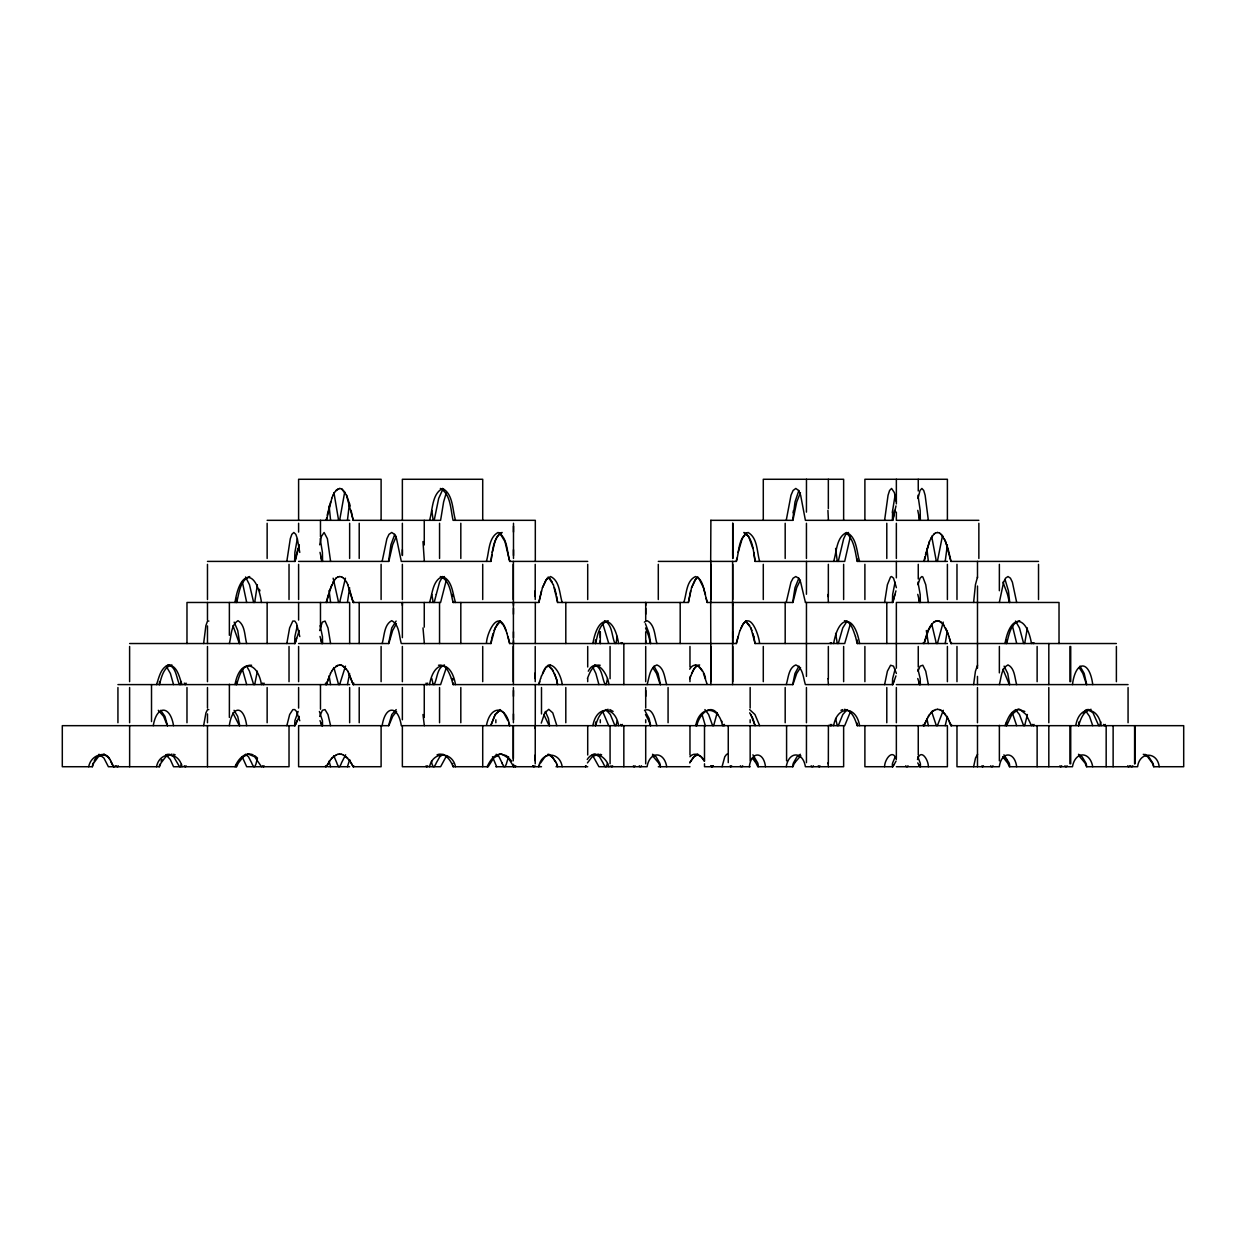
<?xml version="1.0" encoding="UTF-8"?>
<svg xmlns="http://www.w3.org/2000/svg" width="1246" height="1246" viewBox="0 0 1246 1246"><rect width="100%" height="100%" fill="white"/><g stroke="black" fill="none" stroke-linecap="round" stroke-linejoin="round"><path stroke-width="1.5" d="M267.142 602.472L267.142 643.528M388.565 643.528L391.758 627.937L396.103 621.069M388.565 561.401L390.917 544.798L394.764 534.332M513.477 614.2L513.492 608.328M513.477 532.073L513.492 526.201M513.477 696.327L513.492 690.471M535.219 760.87L535.219 754.998M535.219 728.599L535.219 725.67M535.219 678.727L535.219 672.871M535.219 596.6L535.219 590.729M600.292 637.672L600.292 631.8L600.292 643.528L600.292 640.6M645.708 696.327L645.708 690.471M645.708 640.6L645.708 643.528L645.708 631.8M645.708 614.2L645.708 608.328M704.504 760.87L704.504 725.67M710.89 561.401L710.89 602.472M732.695 637.672L732.695 631.8M732.695 605.4L732.695 602.472M732.695 555.529L732.695 549.673M792.658 684.599L794.979 673.447L798.966 666.143M792.658 602.472L794.995 587.66L798.873 578.191M857.435 725.67L857.248 723.147M918.255 491.002L918.255 479.274M1059.022 643.528L1059.022 602.472L896.357 602.472L896.357 668.168M320.471 536.761L320.471 520.33M381.105 520.33L381.105 479.274L298.604 479.274L298.604 520.33M402.38 549.673L402.365 555.529L402.365 523.273M402.365 637.672L402.38 602.472L402.365 605.4M402.365 719.799L402.365 687.527M460.818 602.472L460.818 643.528M513.477 643.528L513.492 640.6M610.073 678.727L610.073 646.472M660.473 766.726L660.131 764.328A10.965 6.542 52.6 0 0 659.632 762.91L656.019 756.743L652.546 754.282M785.182 643.528L785.182 602.472M864.895 725.67L864.895 766.726L892.899 766.726L896.014 761.135M977.487 586.041L977.487 668.168M129.631 725.67L129.631 766.726M402.365 725.67L402.365 766.726L440.601 766.726L446.629 755.652M439.542 643.528L439.542 602.472M610.073 725.67L610.073 763.798M623.841 643.528L623.841 684.599M623.841 725.67L623.841 766.726M806.442 512.122L806.473 479.274M806.442 594.249L806.473 561.401M806.442 676.391L806.458 602.472M843.635 520.33L843.635 479.274L763.284 479.274L763.284 520.33M977.487 561.401L977.487 577.833M977.487 725.67L977.487 766.726M1048.821 643.528L1048.821 684.599M1048.821 725.67L1048.821 766.726M806.473 725.67L806.442 762.63M1134.608 725.67L1134.592 763.798M595.308 643.528L595.526 639.961M595.308 725.67L595.79 721.948M792.658 520.33L795.01 501.936L798.842 490.488M159.27 766.726L159.675 764.328M453.342 766.726L453.31 765.776M159.27 684.599L159.535 681.546M1009.712 602.472L1008.435 590.9L1005.195 579.966M1078.475 725.67L1079.005 721.948M239.73 643.528L237.737 630.538L234.155 622.128M1009.712 684.599L1007.718 673.447L1004.105 666.143M239.73 725.67L237.706 716.403L234.046 710.313M353.724 683.088L353.599 684.599M236.382 598.36L236.288 602.472M895.08 495.269L892.666 510.346L892.401 520.33M920.342 520.33L920.171 510.362L917.944 495.269M1006.363 639.961L1006.27 643.528M951.477 724.424L951.368 725.67M236.366 681.546L236.288 684.599M382.148 561.401L386.899 538.708L389.001 534.332L391.727 532.478L394.468 534.332L396.571 538.708L401.305 561.401L490.924 561.401C492.7 551.604 492.731 537.867 502.091 532.478C494.615 535.469 494.428 545.888 492.217 552.352M490.924 561.401L491.796 554.595M549.548 725.67L548.442 718.49L545.312 711.435M617.3 636.426L615.945 643.528M297.093 720.733L295.131 725.67L62.3 725.67L62.3 766.726L92.344 766.726L92.734 764.328M353.599 602.472L353.677 601.475M353.724 765.776L353.599 766.726M973.609 602.472L975.431 584.732L977.487 576.991M553.411 584.732L557.601 602.472L688.399 602.472L691.577 587.66L696.28 578.191M322.574 561.401L322.418 552.414L320.191 538.708M688.399 602.472L690.611 590.9M1009.712 766.726L1009.525 764.328A10.965 7.305 49.1 0 0 1009.104 762.91L1003.933 754.811M203.628 643.528L205.886 625.648L207.521 621.069L208.845 621.069M585.573 765.776L585.527 766.726M892.432 512.776L892.634 510.58M951.368 643.528L951.446 642.671M382.148 643.528C384.453 636.021 383.955 624.729 391.727 620.679C399.514 624.729 399.016 636.021 401.305 643.528L490.924 643.528L495.114 627.937L500.394 621.069L497.497 623.685L494.086 630.538M920.342 602.472L920.187 594.482L917.944 582.162M490.924 643.528L491.407 639.961M347.447 520.33L349.441 503.275M884.598 520.33L888.055 495.269L889.582 490.488L891.575 488.448L894.379 492.622L896.372 501.936M973.609 684.599L975.447 671.189L977.518 665.239M322.574 643.528L322.434 636.55L320.175 625.648M945.2 561.401L947.381 544.798M286.829 561.401L290.287 538.708L291.829 534.332L293.822 532.478L295.8 534.332L297.342 538.708L299.756 552.414M617.284 720.733L615.945 725.67M607.503 678.634L606.163 684.599M347.447 602.472L349.612 587.66M884.598 602.472L887.386 584.732L890.547 576.991L891.575 576.54L893.553 578.191L896.388 587.66M920.342 684.599L920.202 678.634L917.913 669.195M264.027 683.088L263.794 684.599M724.409 724.424L724.191 725.67M758.207 766.726L758.098 764.328A10.965 7.647 47.1 0 0 757.724 762.91L752.911 754.811M203.628 725.67L205.933 712.852L207.552 709.597L208.798 709.597M793.11 512.776L793.422 510.58M257.377 584.732L254.682 602.472M786.242 520.33L790.992 495.269L793.079 490.488L795.82 488.448L798.561 490.488L800.648 495.269L805.399 520.33L892.899 520.33L894.908 510.362M945.2 643.528L947.365 630.538M286.829 643.528L289.617 627.937L292.794 621.069L294.835 621.069L296.595 623.685L299.772 636.55M999.308 602.472L1003.606 582.162L1005.538 578.191L1007.998 576.54L1010.444 578.191L1012.375 582.162L1016.689 602.472M322.574 725.67L322.434 720.733L319.412 711.435M1027.358 627.937L1024.679 643.528M1034.024 724.424L1033.775 725.67M347.447 684.599L349.612 673.447M884.598 684.599L887.401 671.189L890.594 665.239L893.491 666.143L896.388 673.447M1033.775 643.528L1033.915 642.671M786.319 602.005L790.976 582.162L793.11 578.191L795.82 576.54L798.53 578.191L800.648 582.162L805.321 602.005M515.751 765.776L515.548 766.726M1006.566 721.948L1006.27 725.67M229.311 643.528C231.491 636.083 230.697 625.103 238.002 620.679C245.306 625.103 244.528 636.083 246.692 643.528M973.609 766.726L975.509 758.035L977.58 754.282M319.677 544.798L321.53 536.278L324.116 532.478L327.387 538.708L330.595 561.401M595.541 643.528C597.644 635.32 599.077 623.639 608.157 620.679M257.377 671.189L254.682 684.599M186.043 683.088L185.716 684.599M429.559 520.33C432.767 509.925 431.77 494.132 442.532 488.448C453.295 494.132 452.314 509.925 455.506 520.33M486.392 561.401C489.273 551.962 488.354 537.696 498.057 532.478C507.636 537.571 506.81 551.604 509.645 560.887M736.355 560.887L736.869 558.146M236.631 602.472C239.123 593.439 239.871 580.293 249.714 576.54M326.405 520.33L331.81 498.384M892.806 519.769L895.983 505.938M159.472 684.599C161.404 677.232 163.569 667.015 171.901 664.928M513.399 766.726L513.601 764.328M918.006 498.384L920.031 490.488L921.884 488.448L923.738 490.488L925.139 495.269L928.348 520.33M945.2 725.67L947.396 716.403M326.203 520.33L326.701 517.775M286.829 725.67L289.664 714.519L292.857 709.597L294.772 709.597L296.501 711.435L299.772 720.733M722.057 766.726L724.783 756.743L726.652 754.282L728.007 754.282M999.308 684.599C1001.348 678.089 1001.099 668.261 1007.998 664.928C1014.883 668.261 1014.649 678.089 1016.689 684.599M229.389 684.256L229.373 717.447M622.05 643.528L622.221 642.671M833.652 561.401C836.705 551.853 836.268 537.166 846.626 532.478C856.983 537.166 856.547 551.853 859.6 561.401M236.475 764.328L236.288 766.726M264.027 765.776L263.794 766.726M538.879 602.005L541.449 590.9M683.961 602.005C686.655 593.579 686.375 580.652 695.533 576.54C702.697 578.876 703.32 588.33 705.485 594.482M759.671 561.401C756.805 551.962 757.708 537.727 748.036 532.478C738.208 537.587 739.143 551.947 736.402 561.401L658.293 561.401M436.256 594.482L434.184 602.472M622.361 724.424L622.05 725.67M294.944 561.401L295.629 558.146M924.158 561.401L929.36 541.543L932.21 536.278M436.271 594.373L439.573 582.162L441.707 578.191L444.417 576.54M924.953 556.775L923.956 561.401M327.2 515.19L330.626 501.936M1006.628 643.528C1008.995 635.304 1010.428 623.514 1019.695 620.679M1100.857 721.948L1099.72 725.67M319.661 630.538L322.309 622.128L325.066 621.069L328.01 627.937L330.595 643.528M1027.389 714.519L1024.679 725.67M786.242 684.599C788.391 678.011 788.516 667.918 795.82 664.928C803.125 667.918 803.234 678.011 805.399 684.599L892.899 684.599L895.921 675.924M1105.233 724.424L1104.906 725.67M429.559 602.472C432.471 593.766 432.658 580.247 442.532 576.54C452.423 580.247 452.594 593.766 455.506 602.472M647.079 684.599C649.259 677.98 649.478 667.825 656.891 664.928C664.32 667.825 664.523 677.98 666.719 684.599M297.311 538.708L294.897 552.352L294.632 561.401M738.146 552.414L742.164 538.708L746.276 532.976M736.261 643.528L739.89 630.538M920.342 766.726L920.451 764.328A10.965 8.395 40.7 0 0 920.171 762.91L917.788 756.743M181.386 681.546L180.53 684.599M235.011 602.472C240.011 569.188 256.505 569.188 261.489 602.472M486.485 643.123C486.579 633.684 498.447 606.88 506.11 630.538M1072.463 684.599C1075.61 659.773 1089.596 659.788 1092.742 684.599M1078.662 725.67C1080.547 719.113 1083.584 710.609 1091.107 709.332M295.909 556.775L298.012 548.411M326.405 602.472L331.779 584.732M892.806 602.005L895.936 590.9M925.467 554.595L929.547 541.543M917.99 584.732L920.046 578.191L921.884 576.54L922.834 576.991L925.762 584.732L928.348 602.472M326.203 602.472L328.399 594.482M229.311 725.67C232.13 705.049 243.889 705.049 246.692 725.67M491.765 638.264L493.089 633.404M92.344 766.726L93.154 764.328A10.965 3.816 -58.6 0 1 93.824 762.91L98.387 756.743L104.321 754.095M339.628 520.33L344.597 492.622M999.37 725.374L999.37 760.87M236.631 684.599C238.998 677.03 241.708 664.398 251.583 665.239M595.541 725.67C597.519 719.098 600.572 710.578 608.157 709.332M347.447 766.726L349.69 759.515M541.247 723.147L544.767 712.852L548.77 709.332L552.757 712.852L556.853 725.67M434.184 520.33L438.685 498.384L442.953 489.008M592.894 643.528C597.862 614.2 613.671 614.185 618.639 643.528M833.652 643.528C838.667 614.185 854.585 614.185 859.6 643.528M738.115 636.55L736.402 643.528L509.598 643.528L506.951 633.404M819.899 765.776L819.603 766.726M895.064 582.162L892.65 594.482L892.401 602.472M894.877 594.482L892.899 602.472L805.399 602.472M884.598 766.726C884.411 760.013 892.65 747.725 896.31 759.515M1005.008 643.528C1010.117 614.185 1026.361 614.185 1031.486 643.528M294.944 643.528L299.289 630.538M924.158 643.528L928.332 630.538L932.257 623.685M538.926 684.599L540.499 678.634M382.148 725.67C385.31 705.034 398.159 705.034 401.305 725.67L844.695 725.67L850.582 711.435M538.879 684.256L539.611 681.546M924.439 641.752C926.837 634.385 928.379 625.212 935.653 621.069M612.58 765.776L612.269 766.726M153.274 725.67C156.638 705.018 170.172 705.018 173.537 725.67M937.397 561.401L942.365 536.278M186.043 765.776L185.716 766.726M297.311 625.648L294.881 636.55L294.632 643.528M156.513 684.599C159.052 677.575 160.656 667.451 168.802 664.928C176.589 667.778 176.247 678.058 179.549 684.599M296.595 638.264L295.131 643.528L129.631 643.528M749.329 766.726C751.213 751.12 763.627 751.12 765.496 766.726M429.559 684.599C433.795 659.71 451.27 659.71 455.506 684.599M838.278 561.401L843.667 538.708L845.769 534.332L848.495 532.478M1006.628 725.67L1011.83 714.519L1017.904 709.597M181.542 764.328L180.53 766.726M235.011 684.599C239.357 659.695 257.159 659.71 261.489 684.599M299.32 544.798L295.131 561.401L207.475 561.401M326.405 684.599L329.442 675.924M717.166 712.852L713.647 725.67M892.697 684.599L893.647 681.546M319.677 716.403L322.403 710.313L325.004 709.597L327.963 714.519L330.595 725.67M918.006 671.189L920.109 666.143L922.803 665.239L925.747 671.189L928.348 684.599M326.203 684.599L330.579 673.447M585.76 766.726L586.087 765.776M339.628 602.472L345.438 578.191M696.857 725.67C698.539 716.076 709.955 702.105 718.039 714.519M831.222 643.528L831.518 642.671M486.485 725.374C490.036 705.828 505.611 704.333 509.739 725.67M118.245 765.776L117.872 766.726M540.639 678.634L541.434 675.924M690.58 675.924L689.645 678.634L693.742 669.195L696.389 666.143L699.629 664.928M895.095 669.195L892.634 678.634L892.401 684.599M329.287 590.9L334.473 579.966M542.54 587.66L545.904 579.966L550.561 576.54C559.812 580.776 559.47 593.89 562.195 602.472M691.577 587.66L694.957 579.966L697.885 576.991M786.242 766.726C788.765 751.042 802.86 751.042 805.399 766.726L843.635 766.726L843.635 725.67M1075.812 725.374C1079.161 705.111 1097.991 705.672 1101.168 725.67M592.894 725.67C596.227 705.345 615.306 705.345 618.639 725.67M833.652 725.67C837.032 705.345 856.22 705.345 859.6 725.67M427.705 683.088L427.144 684.599M446.333 492.622L443.607 501.936L440.601 520.33L353.101 520.33L351.092 510.362M937.397 643.528L943.222 622.128M1005.008 725.67C1007.656 719.004 1010.958 709.036 1019.695 709.332M695.751 725.67C699.317 705.314 718.911 705.314 722.478 725.67M587.427 678.509C589.607 673.042 592.707 663.775 600.183 665.239M294.944 725.67L299.336 716.403M924.158 725.67L927.226 718.49M838.278 643.528L842.748 627.937L847.109 621.069M924.439 724.424L923.956 725.67M541.558 675.924L545.873 667.498L550.467 664.928M713.07 765.776L712.65 766.726L712.992 765.776M740.015 630.538L743.301 623.685L746.245 621.069M331.623 498.384L333.071 495.269M850.426 536.278L844.695 561.401L755.076 561.401C753.316 551.604 753.269 537.867 743.909 532.478L748.55 536.278L752.864 548.411M508.57 756.743L506.639 762.895A10.965 8.815 -34.9 0 1 506.219 764.328L505.004 766.726M917.492 759.515C920.919 747.662 928.644 760.294 928.348 766.726M924.921 723.147L929.609 714.519M538.786 766.726C541.185 751.291 559.812 751.245 562.195 766.726M339.628 684.599L345.485 666.143M538.879 766.508L539.627 764.779M434.184 684.599C437.471 678.135 436.863 667.996 444.417 664.928M831.783 724.424L831.222 725.67M115.271 765.776L114.788 766.726M446.348 579.966L440.601 602.472L353.101 602.472L347.743 584.732M88.715 766.726C90.818 754.562 107.047 749.095 111.548 762.91A10.965 5.716 55.1 0 0 112.358 764.328L113.838 766.726M542.54 673.447C549.704 653.901 561.339 673.961 562.195 684.599M691.577 673.447L695.034 667.498L697.962 665.239M156.513 766.726C159.566 751.182 178.941 751.167 181.978 766.726M429.559 766.726C432.767 751.151 452.314 751.151 455.506 766.726M741.059 627.937C749.967 607.799 759.203 636.285 759.515 643.123M235.011 766.726C237.861 759.717 244.528 751.338 253.078 754.811M487.108 766.726C489.88 760.979 494.132 753.783 501.453 754.095M892.697 766.726L893.662 764.779M800.43 492.622L796.739 501.936L792.923 520.33L710.687 520.33M326.203 766.726L330.72 759.515M813.342 765.776L812.813 766.726M850.457 623.685L844.695 643.528L755.076 643.528L750.886 627.937L745.606 621.069L749.734 625.648M332.884 495.269L334.442 492.622M937.397 725.67L943.3 710.313M298.137 711.435L294.897 720.64L294.632 725.67M330.392 673.447L331.794 671.189M838.278 725.67L842.81 714.519L847.187 709.597M731.604 765.776L731.075 766.726M540.671 762.91L544.954 756.743L549.065 754.282M895.235 756.743L892.666 762.91A10.98 8.208 -42.6 0 0 892.354 764.312L892.401 766.726M161.03 761.135L161.933 759.515M396.353 536.278L392.646 544.798L388.83 561.401L298.604 561.401M983.421 765.776L982.876 766.726M930.637 538.708L933.784 534.332M94.198 761.135C96.44 753.674 106.595 751.572 109.819 759.515M427.705 765.776L427.144 766.726M908.007 765.776L907.4 766.726M635.071 765.776L634.494 766.726M1061.654 765.776L1061.062 766.726M446.411 667.498L440.601 684.599L353.101 684.599L348.942 673.447M587.427 762.91L592.162 756.743L598.36 754.095M794.621 762.895L800.82 755.652M1129.561 765.776L1128.969 766.726M800.446 579.966L796.708 587.66L792.923 602.472L707.074 602.472M742.663 765.776L742.04 766.726M992.969 765.776L992.33 766.726M329.536 761.135L326.405 766.726L298.604 766.726L298.604 725.67L388.83 725.67L392.661 716.403L396.555 711.435M588.268 671.189C596.351 655.785 608.266 674.787 608.858 684.599M534.254 766.726L534.955 765.776M606.163 766.726L607.223 764.328A10.965 9.329 -21.9 0 0 607.441 763.377M641.472 765.776L640.833 766.726M1067.09 765.776L1066.451 766.726M1132.801 765.776L1132.162 766.726M332.884 582.162L336.046 578.191M928.192 716.403L930.964 712.852M331.607 671.189L333.118 669.195M254.698 766.726L255.866 764.328A10.98 9.018 -31.2 0 0 256.24 762.91L257.455 758.035L254.636 755.652M396.399 623.685L392.615 630.538L388.83 643.528L298.604 643.528M339.628 766.726L340.952 764.328A10.965 8.192 -42.9 0 0 341.466 762.91L345.625 754.811M334.271 492.622L337.791 489.008M434.184 766.726L435.633 764.328A10.965 6.728 -51.9 0 0 436.271 762.91L439.807 756.743L443.187 754.282M689.692 669.195C695.813 658.713 704.675 671.423 705.501 678.634M1082.992 712.852L1086.621 709.597M547.165 578.191L542.415 587.66L538.926 602.472L453.077 602.472C450.787 593.454 450.04 580.402 440.352 576.54M800.539 667.498L796.708 673.447L792.923 684.599L453.077 684.599L451.426 678.634M587.24 759.515C593.766 748.503 606.615 757.241 608.858 766.726M332.931 669.195L337.946 665.239M330.548 759.515L334.847 755.652M1092.726 766.726C1089.938 751.011 1075.251 750.995 1072.463 766.726L1009.369 766.726L1008.294 764.328A10.965 1.698 60.4 0 0 1007.531 762.91L1002.656 756.743M930.778 712.852L934.033 710.313M331.825 758.035L336.436 754.811M689.91 756.743C694.614 751.229 702.183 755.637 704.488 761.135M335.813 490.488L339.846 488.448M644.369 622.128L647.11 620.679C655.022 624.62 654.602 636.005 656.938 643.528M933.597 534.332L935.575 532.976M932.242 711.435L935.777 709.597M335.875 578.191L337.853 576.991M933.675 622.128L937.615 620.679M396.197 709.597L391.805 714.519L388.565 725.67M644.494 710.313C652.795 706.84 655.022 720.126 656.938 725.67M335.984 666.143L339.846 664.928M800.353 754.282L796.973 756.743L793.453 762.91A10.965 6.76 -51.7 0 0 792.986 764.312L792.658 766.726M592.224 754.811L593.454 754.282M840.988 710.313L842.67 709.597M166.232 754.811L167.494 754.282M437.066 754.811C443.233 752.117 448.762 757.88 451.379 762.895A10.965 2.539 59.9 0 1 452.111 764.328L453.077 766.726L488.198 766.726L493.65 758.035L499.724 754.282M248.001 754.282L243.344 756.743L238.469 762.895A10.965 1.698 -60.4 0 0 237.721 764.312L236.631 766.726L173.537 766.726L170.281 759.515L165.967 754.811M336.264 754.811L338.118 754.282M935.403 532.976L937.615 532.478M337.666 576.991L339.846 576.54M167.447 665.239C177.259 664.336 179.362 677.575 181.978 684.599M438.514 665.239C446.021 663.76 449.183 673.011 451.379 678.509M935.59 709.597L937.615 709.332M171.901 754.095L165.78 756.743L161.092 762.895A10.965 3.099 -59.4 0 0 160.391 764.312L159.472 766.726L108.386 766.726L103.901 758.035L98.979 754.282M337.931 754.282L339.846 754.095M267.142 520.33L349.643 520.33M978.858 520.33L896.357 520.33L896.357 512.122M509.598 561.401L587.707 561.401M947.396 561.401L857.17 561.401C855.161 551.604 854.164 540.016 846.392 532.976M1038.525 561.401L950.869 561.401L945.683 541.543L941.26 534.332M947.396 643.528L857.17 643.528L855.504 636.55M1116.369 643.528L950.869 643.528L949.405 638.264M117.934 684.599L349.643 684.599M896.357 684.599L1128.066 684.599M327.745 766.726L349.643 766.726M495.846 766.726L541.496 766.726M556.028 766.726L587.707 766.726M658.293 766.726L689.973 766.726M750.154 766.726L704.504 766.726L704.504 763.798M896.357 766.726L918.255 766.726M1143.267 754.282L1147.613 756.743L1152.161 762.895A10.965 3.816 58.6 0 1 1152.862 764.328L1153.656 766.726L1183.7 766.726L1183.7 725.67L950.869 725.67L949.421 721.948M339.675 754.095L341.591 754.282M500.456 754.095L506.421 755.652L511.685 761.135M248.25 754.095L254.636 756.743L261.489 766.726M937.428 709.332L939.453 709.597M168.802 754.095L173.692 756.743L179.549 766.726M1018.247 709.332L1024.804 711.435M844.445 709.332C852.062 710.547 855.13 719.113 857.17 725.67L947.396 725.67L947.396 766.726L919.595 766.726L918.629 764.779M594.716 754.095L599.451 756.743L603.064 762.895A10.965 6.557 52.5 0 0 603.703 764.328L605.167 766.726M339.675 664.928L341.762 665.239M1087.992 709.332L1093.007 712.852L1098.738 725.67M695.439 664.928L698.632 666.143L702.401 671.189M937.428 620.679L941.369 622.128M844.445 620.679C851.501 622.097 853.245 630.647 855.457 636.426M339.675 576.54L341.856 576.991M594.716 664.928C602.363 667.903 601.88 678.104 605.167 684.599M937.428 532.478L939.64 532.976M604.497 620.679C612.611 624.713 611.552 636.052 614.948 643.528M339.675 488.448L341.902 489.008L345.251 492.622M440.352 488.448C450.912 494.288 450.538 509.614 453.077 520.33L535.313 520.33L535.313 561.401M341.404 754.282L343.257 754.811M502.185 754.282L508.259 758.035L513.819 766.726M600.027 754.282L601.631 754.811M173.552 754.282L175.141 754.811M696.935 754.282L701.046 756.743L704.364 761.135M547.882 754.282L552.025 756.743L556.308 762.895A10.98 4.797 57.1 0 1 556.931 764.343L557.601 766.726L556.931 764.328M1144.903 754.282L1148.719 756.743L1152.69 762.895A10.965 5.7 55.2 0 1 1153.251 764.312L1153.78 766.726M939.266 709.597L941.197 710.313M1078.506 754.282L1082.073 756.743L1085.811 762.895A10.965 6.308 53.4 0 1 1086.325 764.328L1086.73 766.726M1020.053 709.597L1026.112 714.519L1031.486 725.67M609.901 709.597L613.11 711.435M749.625 709.597L754.951 714.519L759.671 725.67M499.553 709.597L503.711 712.852L507.885 720.733M245.4 754.282L248.468 756.743L251.661 762.895A10.965 7.305 49.2 0 0 252.268 764.328L253.67 766.726M341.575 665.239L346.59 669.195M496.188 754.282L499.039 756.743L502.013 762.895M343.086 754.811L347.696 758.035M605.836 709.597L610.338 714.519L614.948 725.67M939.391 621.069L944.39 625.648M549.346 754.811L553.193 758.035L556.292 762.91M1015.443 709.597L1019.43 714.519L1023.651 725.67M341.669 576.991L343.647 578.191M499.662 621.069L503.82 625.648L507.091 633.404M941.01 710.313L945.605 714.519M704.909 709.597L708.616 714.519L712.619 725.67M158.289 710.313L163.631 716.403L167.338 725.67M344.675 755.652L350.157 761.135M939.468 532.976L943.004 536.278M652.421 755.652L658.573 762.91A10.965 2.819 59.7 0 1 659.274 764.312L660.24 766.726M548.162 576.991L553.38 584.732M1078.834 755.652L1084.908 762.895A10.965 3.099 59.4 0 1 1085.624 764.328L1086.528 766.726L1137.614 766.726C1139.467 751.385 1157.347 751.385 1159.216 766.726M341.731 489.008L346.637 495.269L350.204 505.938M343.351 666.143L347.899 671.189M499.724 532.976L504.942 541.543L509.739 561.401M1015.521 621.069L1019.477 627.937L1023.651 643.528M1085.297 710.313L1089.549 716.403L1092.726 725.67M160.703 710.313L164.955 716.403L167.525 725.67M1004.12 756.743L1006.721 759.515M942.615 711.435L948.004 718.49M592.753 755.652L598.921 766.726L647.079 766.726C649.711 751.027 664.071 751.027 666.719 766.726M245.571 576.991L249.496 584.732L253.67 602.472M1079.971 666.143L1084.176 673.447L1086.73 684.599M343.475 578.191L345.235 579.966M166.17 666.143L170.391 673.447L173.537 684.599M653.979 666.143L658.059 673.447L660.473 684.599M753.332 758.035L755.777 761.135M752.35 758.035L755.901 762.91A10.965 1.199 60.6 0 1 756.649 764.296M652.702 667.498L656.502 673.447L660.24 684.599M1079.098 667.498L1082.867 673.447L1086.528 684.599M232.846 712.852L239.372 725.67M549.673 578.191L552.274 582.162M698.726 578.191L703.46 587.66L707.214 602.472M246.661 666.143L249.48 671.189L253.67 684.599M645.288 711.435L649.088 718.49L650.692 725.67M602.675 711.435L608.718 725.67M811.816 766.726L811.177 765.776M503.96 766.726L502.59 764.328M942.786 623.685L948.019 633.404M906.372 766.726L905.749 765.776M338.601 766.726L337.308 764.328A10.98 8.395 40.8 0 1 336.825 762.91L333.726 755.652M711.668 766.726L711.045 765.776M711.746 766.726L711.123 765.776M749.656 712.852L752.895 718.49L755.076 725.67L750.793 714.519M740.996 766.726L740.42 765.776M242.191 756.743L246.692 766.726L289.025 766.726L289.025 725.67M991.302 766.726L990.741 765.776M117.031 766.726L116.439 765.776M543.832 714.519L549.143 725.67M1002.921 669.195L1009.369 684.599M433.187 766.726L432.097 764.328A10.965 9.267 24.3 0 1 431.786 762.91L431.505 761.135M184.938 766.726L184.346 765.776M345.049 579.966L346.637 582.162M639.837 766.726L639.307 765.776M611.506 766.726L610.929 765.776M492.482 756.743L496.671 766.726M349.986 761.135L351.279 762.91M645.506 714.519L648.792 720.64M1065.47 766.726L1064.956 765.776M818.856 766.726L818.295 765.776M592.971 667.498L595.868 673.447L598.921 684.599M1131.212 766.726L1130.729 765.776M263.124 766.726L262.579 765.776M553.364 671.189L548.069 665.239L552.258 669.195L556.308 678.509L554.423 673.447M514.925 766.726L514.396 765.776M917.757 762.91L919.797 766.726M351.092 762.91L353.303 766.726M232.971 625.648L239.372 643.528M946.664 716.403L949.078 720.733M351.356 763.377L353.101 766.726L381.105 766.726L381.105 725.67M347.727 671.189L353.303 684.599M645.397 623.685L649.088 633.404L650.692 643.528M602.799 623.685L608.64 643.123M756.665 764.328L757.802 766.726L792.923 766.726L793.889 764.328A10.965 2.554 -59.9 0 1 794.621 762.91M936.353 725.67L931.572 711.435M1012.297 712.852L1016.689 725.67M111.548 762.91L113.402 766.726M110.769 761.135L111.657 762.895M346.466 582.162L347.93 584.732M1002.968 582.162L1007.531 594.373M1104.127 725.67L1103.551 724.424M320.004 720.64L322.044 725.67M1128.128 766.726L1127.755 765.776M621.287 725.67L620.726 724.424M837.281 725.67L835.614 718.49M945.512 627.937L949.078 636.55M944.219 538.708L947.988 548.411L951.056 561.401M645.584 627.937L648.792 636.426M1033.105 725.67L1032.576 724.424M1060.284 766.726L1059.957 765.776M333.149 578.191L338.601 602.472M721.496 720.733L722.01 721.948M338.601 684.599L333.866 667.498M242.363 669.195L246.692 684.599M948.907 720.733L951.056 725.67M723.568 725.67L723.054 724.424M633.731 766.726L633.42 765.776M346.45 495.269L353.303 520.33M750.871 627.937L751.914 630.538M533.008 765.776L533.428 766.726L532.93 765.776M184.938 684.599L184.346 683.088M917.757 678.509L919.797 684.599M703.46 673.447L707.121 684.256M702.043 714.519L705.329 725.67M426.397 766.726L426.101 765.776M648.823 720.733L650.459 725.67M433.187 684.599L431.786 678.509M320.892 723.147L321.842 725.67M936.353 643.528L931.65 623.685M1012.375 625.648L1016.611 643.123M263.124 684.599L262.579 683.088M348.942 587.66L353.303 602.472M320.004 636.426L322.044 643.528M259.386 589.28L259.947 590.9M982.206 766.726L981.973 765.776M621.006 642.671L621.287 643.528M837.281 643.528L835.614 633.404M508.773 723.147L509.598 725.67M1016.689 766.726C1014.556 751.089 1001.441 751.089 999.308 766.726L956.975 766.726L956.975 725.67M242.394 582.162L246.692 602.472M1032.841 642.671L1033.105 643.528M918.645 681.546L919.595 684.599M329.084 761.135L330.595 766.726M948.907 636.55L951.056 643.528M917.757 594.373L919.797 602.472M730.452 766.726L730.249 765.776M554.423 587.66L556.292 594.373M752.88 633.404L753.768 636.426M433.187 602.472L431.786 594.373M936.353 561.401L931.681 536.278M452.547 678.509L452.905 680.098M830.49 725.67L830.194 724.424M648.823 636.55L650.459 643.528M320.004 552.352L322.044 561.401M320.876 639.961L321.842 643.528M837.281 561.401L835.614 548.411M508.01 636.55L509.739 643.528M1007.562 594.482L1009.369 602.472M333.928 492.622L338.601 520.33M753.814 636.55L755.076 643.528M918.629 598.36L919.595 602.472M926.868 718.49L928.348 725.67M325.658 766.726L325.518 765.776M426.397 684.599L426.101 683.088M917.757 510.362L919.797 520.33M433.187 520.33L431.786 510.362M320.861 556.775L321.842 561.401M706.233 598.36L706.98 602.005M830.319 642.671L830.49 643.528M753.783 552.414L754.874 559.111M918.614 515.19L919.595 520.33M329.131 675.924L330.595 684.599M926.339 630.538L928.348 643.528M556.744 596.429L557.601 602.472M452.578 594.482L452.905 596.429M422.97 714.519L424.356 725.67M923.426 725.67L923.27 724.424M329.115 590.9L330.595 602.472M827.92 762.91L828.434 766.726M487.793 766.726L487.747 765.776M926.868 548.411L928.348 561.401M325.658 684.599L325.518 683.088M423.001 627.937L424.356 643.528M329.1 505.938L330.595 520.33M923.333 642.671L923.426 643.528M828.403 725.374L828.341 763.798M422.986 541.543L424.356 561.401M827.936 678.634L828.434 684.599M857.232 639.961L857.435 643.528M696.452 725.67L696.389 724.424M754.998 560.279L755.076 561.401M827.936 594.482L828.434 602.472M827.92 510.346L828.434 520.33M453.31 683.088L453.342 684.599M857.388 559.111L857.435 561.401M320.471 602.472L320.471 627.112M320.471 684.599L320.471 709.239M977.487 684.599L977.471 676.391M402.365 520.33L402.365 479.274L482.716 479.274L482.716 520.33M864.895 520.33L864.895 479.274L947.396 479.274L947.396 520.33M689.973 725.67L689.973 754.998M587.707 725.67L587.707 754.998M918.255 725.67L918.255 754.998M786.584 725.67L786.584 760.87M710.89 684.599L710.687 602.472M645.708 605.4L645.708 602.472L645.708 620.072M513.477 549.673L513.492 555.529M513.477 602.472L513.492 605.4M513.477 631.8L513.492 637.672M513.477 713.927L513.492 719.799M453.342 601.475L453.342 602.472M186.978 643.528L186.978 602.472L349.643 602.472L349.643 643.528M1135.028 725.67L1135.028 763.798M1128.066 687.527L1128.066 722.727M1116.385 646.472L1116.385 681.671M1113.13 725.67L1113.13 766.726M1106.168 725.67L1106.168 766.726M1070.719 646.472L1070.719 681.671M1070.719 725.67L1070.719 763.798M1069.925 646.472L1069.925 681.671M1069.925 725.67L1069.925 763.798M1048.805 687.527L1048.805 722.727M1038.525 564.329L1038.525 599.528M1037.124 646.472L1037.124 681.671M1037.124 725.67L1037.124 766.726M999.37 564.329L999.354 590.729M999.37 646.472L999.354 672.871M978.858 523.273L978.858 558.473M977.471 687.527L977.471 722.727M956.975 564.329L956.975 599.528M956.975 646.472L956.975 681.671M947.396 564.329L947.396 599.528M947.396 646.472L947.396 681.671M918.255 564.329L918.255 579.001M918.255 646.472L918.255 666.999M896.357 479.274L896.357 503.914M896.357 523.273L896.357 558.473M896.357 561.401L896.357 577.833M896.357 687.527L896.357 722.727M896.357 725.67L896.357 758.518M886.794 523.273L886.794 558.473M886.794 602.472L886.794 643.528M886.794 687.527L886.794 722.727M864.895 564.329L864.895 599.528M864.895 646.472L864.895 681.671M843.635 564.329L843.635 599.528M843.635 646.472L843.635 681.671M828.341 479.274L828.341 508.602M828.341 564.329L828.341 596.6M828.341 646.472L828.341 678.727M806.442 523.273L806.442 558.473M806.442 687.527L806.442 722.727M785.182 523.273L785.182 558.473M785.182 687.527L785.182 722.727M763.284 564.329L763.284 599.528M763.284 646.472L763.284 681.671M750.154 687.527L750.154 708.071M750.154 719.799L750.154 722.727M750.154 725.67L750.154 760.87M732.788 523.273L732.788 558.473M732.773 564.329L732.773 599.528M732.788 602.472L732.788 643.528M732.773 646.472L732.773 681.671M732.695 523.273L732.695 558.473M732.601 561.401L732.601 684.599M728.256 725.67L728.256 762.63M710.968 564.329L710.968 599.528M710.968 646.472L710.968 681.671M710.89 520.33L710.687 561.401M689.973 646.472L689.973 666.999M689.973 678.727L689.973 681.671M680.191 602.472L680.191 643.528M668.074 687.527L668.074 722.727M658.293 564.329L658.293 599.528M645.708 646.472L645.708 681.671M645.708 687.527L645.708 708.071M645.708 719.799L645.708 722.727M645.708 725.67L645.708 763.798M600.292 719.799L600.292 722.727M587.707 564.329L587.707 599.528M587.707 646.472L587.707 666.999M587.707 678.727L587.707 681.671M565.809 602.472L565.809 643.528M565.809 687.527L565.809 722.727M541.496 687.527L541.496 713.927M535.219 564.329L535.219 599.528M535.313 602.472L535.313 643.528M535.219 646.472L535.219 681.671M535.313 684.599L535.219 763.798M513.492 523.273L513.492 558.473M513.399 561.401L513.399 684.599M513.399 687.527L513.399 722.727M513.399 725.67L513.399 758.518M513.227 564.329L513.227 599.528M513.227 646.472L513.227 681.671M513.227 725.67L513.227 760.87M495.846 719.799L495.846 722.727M482.716 564.329L482.716 599.528M482.716 646.472L482.716 681.671M482.716 725.67L482.716 766.726M460.818 523.273L460.818 558.473M460.818 687.527L460.818 722.727M439.558 523.273L439.558 558.473M439.558 687.527L439.558 722.727M424.263 520.33L424.263 544.969M424.263 602.472L424.263 627.112M424.263 684.599L424.263 717.447M402.365 564.329L402.365 599.528M402.365 646.472L402.365 681.671M381.105 564.329L381.105 599.528M381.105 646.472L381.105 681.671M359.206 523.273L359.206 558.473M359.206 602.472L359.206 643.528M359.206 687.527L359.206 722.727M349.643 523.273L349.643 558.473M349.643 687.527L349.643 722.727M298.604 523.273L298.604 532.073M298.604 564.329L298.604 599.528M298.604 602.472L298.604 620.072M298.604 646.472L298.604 681.671M298.604 687.527L298.604 708.071M289.025 564.329L289.025 599.528M289.025 646.472L289.025 681.671M267.142 523.273L267.142 558.473M267.142 687.527L267.142 722.727M229.373 602.472L229.373 635.32M207.475 564.329L207.475 599.528M207.475 602.472L207.475 620.072M207.475 625.928L207.475 643.528M207.475 646.472L207.475 681.671M207.475 687.527L207.475 708.071M207.475 713.927L207.475 722.727M207.475 725.67L207.475 766.726M186.978 687.527L186.978 722.727M151.514 684.599L151.514 721.559M129.615 646.472L129.615 681.671M129.615 687.527L129.615 722.727M117.934 687.527L117.934 722.727M452.719 763.377A10.965 6.76 51.7 0 1 452.874 763.845M502.574 764.328A10.965 7.678 47 0 1 501.998 762.91M92.936 763.845A10.965 5.7 -55.2 0 1 93.325 762.91M491.002 725.063L495.176 714.519L500.503 709.597L495.207 714.519L491.002 725.063M688.446 766.508L688.446 766.508M690.658 761.135L689.692 762.895L693.975 756.743L698.072 754.282L694.006 756.743L690.658 761.135M556.76 680.098L556.339 678.634L557.601 684.599L556.76 680.098"/></g></svg>
